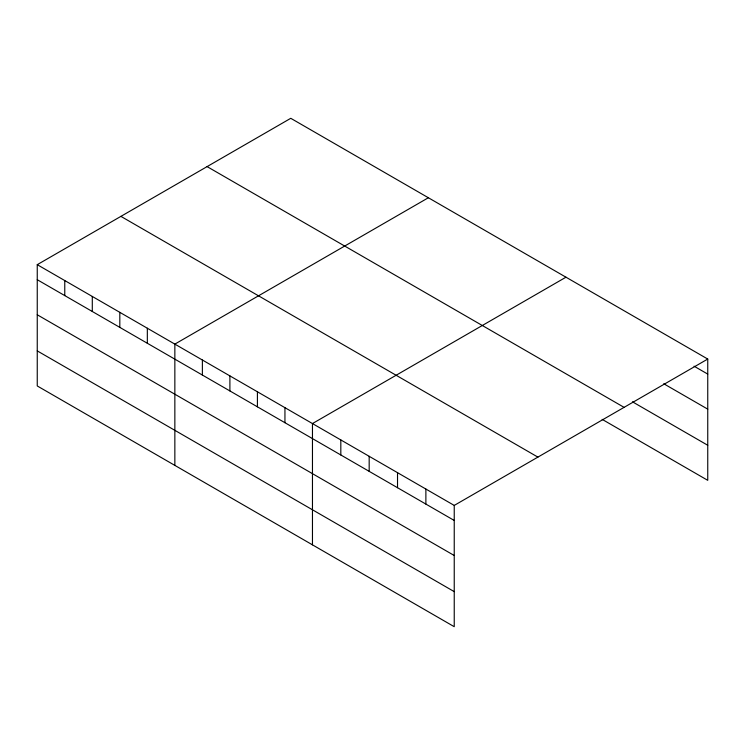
<?xml version="1.0" encoding="UTF-8"?>
<svg xmlns="http://www.w3.org/2000/svg" width="745" height="745" viewBox="0 0 745 745"><rect width="100%" height="100%" fill="white"/><g stroke="black" fill="none" stroke-linecap="round" stroke-linejoin="round"><path stroke-width="1.12" d="M37.25 264.671L454.236 505.417L454.236 626.694L37.25 385.947L37.25 264.671L290.764 118.306L707.75 359.053L707.75 480.329L602.156 419.361M428.366 197.751L174.851 344.115L174.851 465.392M565.976 277.196L312.462 423.56L312.462 544.837M454.236 505.417L707.75 359.053M694.061 366.186L707.75 374.092M663.748 383.75L707.75 409.145M632.458 401.806L707.75 445.268M207.101 166.61L624.087 407.357M120.913 216.376L537.899 457.113M37.25 279.71L454.236 520.457M37.25 314.772L454.236 555.509M37.25 350.886L454.236 591.632M425.879 489.046L425.879 504.086M397.523 472.675L397.523 487.714M369.175 456.303L369.175 471.343M340.819 439.932L340.819 454.971M284.944 407.673L284.944 422.713M257.416 391.786L257.416 406.826M229.898 375.899L229.898 390.929M202.379 360.012L202.379 375.042M147.333 328.228L147.333 343.268M119.815 312.341L119.815 327.381M92.296 296.454L92.296 311.485M64.768 280.558L64.768 295.597"/></g></svg>
